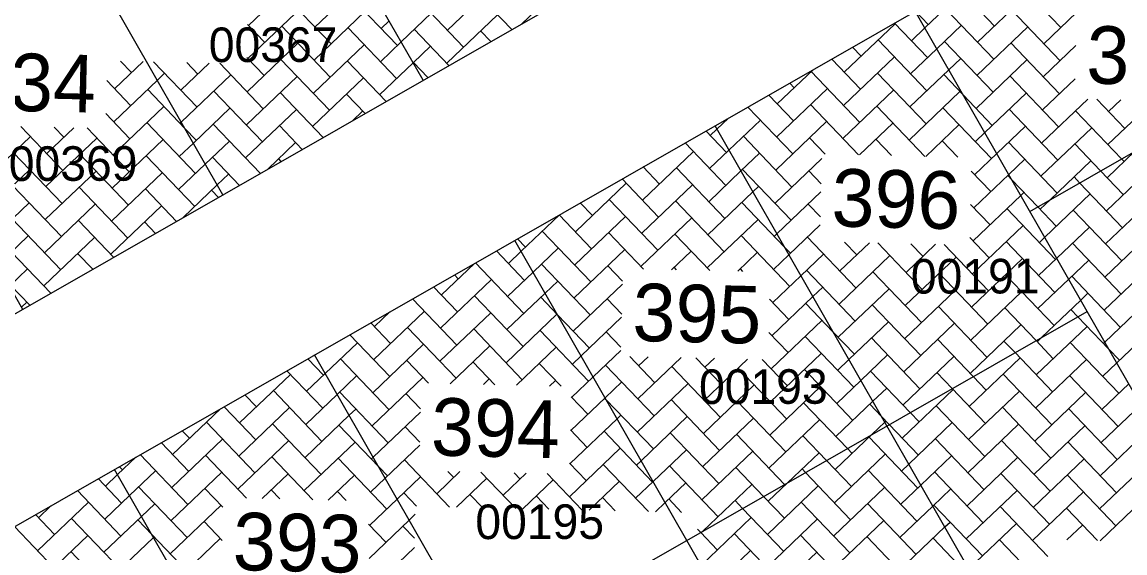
# Model space of a CAD drawing. Header units: metres. Extents: x 245225 to 248406, y 1633796 to 1637634.
# Drawn here: x 245762.9 to 245810.71, y 1636481.19 to 1636504.22 of the extents above; entities that cross this region are included whole.
import ezdxf
from ezdxf.enums import TextEntityAlignment as Align

# ---------------------------------------------------------------- set-up
doc = ezdxf.new("R2010")
doc.units = ezdxf.units.M
doc.header["$MEASUREMENT"] = 0
doc.layers.add('historique_numero_parcelle', color=7, linetype='Continuous')
doc.layers.add('LIMITES_PARCELLES', color=7, linetype='Continuous', lineweight=0, true_color=0xffffff)
doc.styles.add('Style-FANCY', font='FANCY.shx')
doc.styles.add('Style-WORKING', font='WORKING.shx')

# ---------------------------------------------------------------- blocks, each defined once
blk = doc.blocks.new('$U880_3_1')
at = {"color": 0, "linetype": 'Continuous', "lineweight": 0, "style": 'Style-WORKING'}
blk.add_text('397', height=0.2499, dxfattribs=at).set_placement((6351.8854, 5751.3629))
blk = doc.blocks.new('$U881_3_1')
at = {"color": 0, "linetype": 'Continuous', "lineweight": 0, "style": 'Style-WORKING'}
blk.add_text('396', height=0.2499, dxfattribs=at).set_placement((6350.7952, 5750.7179))
blk = doc.blocks.new('$U882_3_1')
at = {"color": 0, "linetype": 'Continuous', "lineweight": 0, "style": 'Style-WORKING'}
blk.add_text('395', height=0.2499, dxfattribs=at).set_placement((6349.944, 5750.2013))
blk = doc.blocks.new('$U883_3_1')
at = {"color": 0, "linetype": 'Continuous', "lineweight": 0, "style": 'Style-WORKING'}
blk.add_text('394', height=0.2499, dxfattribs=at).set_placement((6349.082, 5749.6848))
blk = doc.blocks.new('$U884_3_1')
at = {"color": 0, "linetype": 'Continuous', "lineweight": 0, "style": 'Style-WORKING'}
blk.add_text('393', height=0.2499, dxfattribs=at).set_placement((6348.2347, 5749.1682))
blk = doc.blocks.new('$U915_3_1')
at = {"color": 0, "linetype": 'Continuous', "lineweight": 0, "style": 'Style-WORKING'}
blk.add_text('334', height=0.2499, dxfattribs=at).set_placement((6347.0377, 5751.1373))

msp = doc.modelspace()

# ---------------------------------------------------------------- linework, layer by layer
at = {"layer": 'limites_parcelles', "color": 7, "linetype": 'Continuous', "lineweight": 0}
for p, q in [((245780.286054, 1636501.689999), (245765.381473, 1636527.726202)), ((245771.607002, 1636496.72248), (245756.703421, 1636522.758659)), ((245736.892747, 1636476.850357), (245810.661294, 1636519.078851)), ((245762.928927, 1636491.753938), (245748.024346, 1636517.79014)), ((245740.866772, 1636469.907515), (245814.635318, 1636512.13601)), ((245775.592733, 1636504.000101), (245777.771982, 1636506.081733)), ((245781.338225, 1636503.868472), (245783.542018, 1636505.973549)), ((245807.929697, 1636503.977454), (245805.82362, 1636506.181269)), ((245784.565282, 1636504.139631), (245786.415264, 1636505.907723)), ((245802.029809, 1636503.96258), (245803.652741, 1636505.512815)), ((245805.056451, 1636504.04328), (245803.445652, 1636505.729615)), ((245779.167323, 1636503.199019), (245777.062246, 1636505.402811)), ((245782.040569, 1636503.133193), (245779.934492, 1636505.337008)), ((245784.127441, 1636503.889594), (245782.807738, 1636505.271183)), ((245804.322194, 1636503.341913), (245806.525987, 1636505.44699)), ((245772.686574, 1636502.629303), (245774.730834, 1636504.581994)), ((245772.719487, 1636504.065926), (245773.294211, 1636504.614907)), ((245776.294077, 1636503.264844), (245775.043752, 1636504.574825)), ((245775.55982, 1636502.563478), (245777.763613, 1636504.668554)), ((245779.331968, 1636503.356289), (245780.636859, 1636504.602729)), ((245781.305313, 1636502.431849), (245783.509105, 1636504.536926)), ((245809.070019, 1636491.666107), (245801.617206, 1636504.683219)), ((245802.183205, 1636504.109105), (245801.628363, 1636504.689966)), ((245805.023538, 1636502.606656), (245802.918461, 1636504.810449)), ((245807.896784, 1636502.540831), (245805.790708, 1636504.744646)), ((245807.194441, 1636503.27611), (245808.612822, 1636504.629979)), ((245773.42183, 1636503.330647), (245772.677483, 1636504.1099)), ((245776.261164, 1636501.828221), (245774.15611, 1636504.033013)), ((245778.465979, 1636503.934275), (245778.811632, 1636504.264445)), ((245798.542789, 1636502.036941), (245800.747582, 1636504.141995)), ((245802.150292, 1636502.672482), (245800.720207, 1636504.169629)), ((245802.550145, 1636503.054424), (245803.619828, 1636504.076192)), ((245779.13441, 1636501.762396), (245777.029356, 1636503.967188)), ((245781.402996, 1636502.329585), (245779.901602, 1636503.901385)), ((245783.219285, 1636503.369258), (245782.774848, 1636503.835559)), ((245801.448948, 1636503.407738), (245802.029809, 1636503.96258)), ((245804.289282, 1636501.90529), (245806.493074, 1636504.010367)), ((245772.653661, 1636501.19268), (245774.857454, 1636503.297757)), ((245775.526907, 1636501.126854), (245777.7307, 1636503.231931)), ((245778.433066, 1636502.497652), (245779.331968, 1636503.356289)), ((245779.852304, 1636502.448133), (245780.603946, 1636503.166106)), ((245799.278046, 1636502.738285), (245798.903918, 1636503.129957)), ((245802.117379, 1636501.235859), (245800.012325, 1636503.440651)), ((245804.990625, 1636501.170033), (245802.885571, 1636503.374826)), ((245807.863871, 1636501.104208), (245805.757818, 1636503.309023)), ((245806.585748, 1636496.005144), (245819.603838, 1636503.456935)), ((245807.161528, 1636501.839487), (245808.579909, 1636503.193356)), ((245773.388918, 1636501.894024), (245772.64457, 1636502.673277)), ((245776.228251, 1636500.391598), (245774.123197, 1636502.59639)), ((245799.245133, 1636501.301662), (245797.995763, 1636502.60962)), ((245798.509877, 1636500.600318), (245800.714669, 1636502.705372)), ((245801.416036, 1636501.971115), (245802.550145, 1636503.054424)), ((245803.070481, 1636502.146268), (245803.586915, 1636502.639569)), ((245766.908169, 1636501.324309), (245768.142497, 1636502.503347)), ((245767.642425, 1636502.025675), (245767.164754, 1636502.525747)), ((245770.482759, 1636500.523227), (245768.601377, 1636502.492834)), ((245769.780415, 1636501.258506), (245771.015743, 1636502.437521)), ((245770.515671, 1636501.95985), (245770.038, 1636502.459921)), ((245773.356005, 1636500.457401), (245771.474623, 1636502.427008)), ((245778.677551, 1636500.769599), (245776.996443, 1636502.530565)), ((245778.400153, 1636501.061029), (245779.852304, 1636502.448133)), ((245780.494863, 1636501.810248), (245779.868689, 1636502.464762)), ((245795.63763, 1636500.666121), (245797.19, 1636502.148955)), ((245801.383123, 1636500.534492), (245803.070481, 1636502.146268)), ((245804.256369, 1636500.468667), (245806.460161, 1636502.573744)), ((245767.609513, 1636500.589052), (245766.566277, 1636501.682233)), ((245766.875256, 1636499.887685), (245768.763052, 1636501.690921)), ((245768.763052, 1636501.690921), (245769.079048, 1636501.992762)), ((245769.802725, 1636499.874632), (245771.952295, 1636501.926937)), ((245772.620748, 1636499.756057), (245774.824541, 1636501.861134)), ((245775.493994, 1636499.690231), (245777.697787, 1636501.795308)), ((245799.21222, 1636499.865039), (245797.106166, 1636502.069854)), ((245802.084466, 1636499.799236), (245799.979412, 1636502.004028)), ((245803.692713, 1636501.057731), (245802.852659, 1636501.938203)), ((245807.830959, 1636499.667585), (245805.724905, 1636501.8724)), ((245807.128615, 1636500.402864), (245808.547019, 1636501.757733)), ((245769.959475, 1636499.59997), (245768.344792, 1636501.291396)), ((245773.323115, 1636499.021778), (245771.217038, 1636501.225593)), ((245775.953106, 1636499.20959), (245774.090284, 1636501.159767)), ((245795.604717, 1636499.229498), (245797.80851, 1636501.334575)), ((245796.371887, 1636501.367487), (245796.178474, 1636501.569971)), ((245798.476964, 1636499.163695), (245800.681756, 1636501.268749)), ((245801.35021, 1636499.097869), (245803.554002, 1636501.202946)), ((245777.769418, 1636500.250262), (245776.96353, 1636501.093942)), ((245796.338974, 1636499.930864), (245795.270341, 1636501.050634)), ((245804.957713, 1636499.73341), (245803.692713, 1636501.057731)), ((245804.630467, 1636499.420824), (245806.427248, 1636501.137121)), ((245807.095702, 1636498.966241), (245809.097012, 1636500.877905)), ((245810.703205, 1636499.601782), (245809.493908, 1636500.868812)), ((245809.968948, 1636498.900415), (245811.970258, 1636500.812079)), ((245810.001861, 1636500.337038), (245810.533635, 1636500.844992)), ((245767.576623, 1636499.153429), (245766.533364, 1636500.24561)), ((245766.842343, 1636498.451062), (245769.046136, 1636500.556139)), ((245770.323061, 1636498.966476), (245771.919382, 1636500.490314)), ((245772.587836, 1636498.319434), (245774.791628, 1636500.424511)), ((245777.223116, 1636499.937693), (245777.664874, 1636500.358685)), ((245796.306084, 1636498.495241), (245794.362185, 1636500.530298)), ((245799.15391, 1636498.455004), (245797.073254, 1636500.633231)), ((245802.027156, 1636498.389179), (245799.9465, 1636500.567405)), ((245804.924823, 1636498.297787), (245802.819746, 1636500.50158)), ((245807.798069, 1636498.231961), (245805.691992, 1636500.435777)), ((245810.56091, 1636498.280695), (245808.565238, 1636500.369951)), ((245770.416956, 1636497.65098), (245768.311879, 1636499.854773)), ((245769.747502, 1636499.821883), (245769.802725, 1636499.874632)), ((245773.227662, 1636497.649604), (245771.184125, 1636499.78897)), ((245793.020879, 1636499.571767), (245793.518905, 1636500.047485)), ((245793.465728, 1636499.99669), (245793.454029, 1636500.009962)), ((245793.541215, 1636498.663611), (245794.902351, 1636499.963777)), ((245795.571805, 1636497.792875), (245797.775597, 1636499.897952)), ((245799.204896, 1636498.453836), (245800.648843, 1636499.832126)), ((245802.078142, 1636498.388011), (245803.52109, 1636499.766323)), ((245761.062938, 1636497.146091), (245763.267753, 1636499.252144)), ((245764.671464, 1636497.782609), (245762.851599, 1636499.68679)), ((245763.969097, 1636498.516888), (245765.138999, 1636499.634386)), ((245764.704376, 1636499.219232), (245764.288222, 1636499.653877)), ((245767.54371, 1636497.716806), (245765.724845, 1636499.620964)), ((245770.449869, 1636499.087603), (245769.959475, 1636499.59997)), ((245775.043974, 1636498.690276), (245774.057371, 1636499.723144)), ((245793.432838, 1636498.561067), (245792.544896, 1636499.490648)), ((245792.731471, 1636499.295323), (245793.020879, 1636499.571767)), ((245800.390944, 1636486.697587), (245792.939154, 1636499.715677)), ((245796.273171, 1636497.058618), (245794.168094, 1636499.262411)), ((245804.223456, 1636499.032044), (245804.630467, 1636499.420824)), ((245805.149804, 1636498.512691), (245806.394336, 1636499.700498)), ((245807.062789, 1636497.529618), (245809.267582, 1636499.634672)), ((245763.936184, 1636497.080265), (245766.14, 1636499.186342)), ((245766.80943, 1636497.014439), (245769.013246, 1636499.120516)), ((245769.714589, 1636498.38526), (245770.323061, 1636498.966476)), ((245770.842375, 1636498.057343), (245771.886492, 1636499.05469)), ((245773.552021, 1636497.836224), (245774.758738, 1636498.988888)), ((245793.399925, 1636497.124444), (245791.63674, 1636498.970312)), ((245797.718286, 1636498.487894), (245797.040341, 1636499.196608)), ((245800.590533, 1636498.422092), (245799.913587, 1636499.130782)), ((245803.463779, 1636498.356266), (245802.786833, 1636499.064957)), ((245807.765156, 1636496.795338), (245805.659079, 1636498.999154)), ((245809.652754, 1636497.760358), (245808.532325, 1636498.933328)), ((245764.638551, 1636496.345986), (245762.532474, 1636498.549801)), ((245767.510797, 1636496.280183), (245765.40572, 1636498.483975)), ((245770.384043, 1636496.214357), (245768.278966, 1636498.41815)), ((245772.319529, 1636497.130267), (245771.151213, 1636498.352347)), ((245789.7924, 1636496.487903), (245791.997215, 1636498.593957)), ((245792.698559, 1636497.8587), (245793.541215, 1636498.663611)), ((245794.060552, 1636497.755478), (245794.869461, 1636498.528154)), ((245795.538892, 1636496.356252), (245797.562722, 1636498.290406)), ((245804.190543, 1636497.595421), (245805.149804, 1636498.512691)), ((245809.936036, 1636497.463792), (245811.135594, 1636498.609618)), ((245761.030048, 1636495.710467), (245763.23484, 1636497.815521)), ((245769.681677, 1636496.948637), (245770.842375, 1636498.057343)), ((245774.135818, 1636498.16994), (245774.024459, 1636498.286521)), ((245790.527679, 1636497.190246), (245789.820451, 1636497.930639)), ((245789.825313, 1636497.924526), (245789.847811, 1636497.946016)), ((245793.367012, 1636495.687821), (245791.261936, 1636497.891613)), ((245796.240259, 1636495.621995), (245794.135182, 1636497.825788)), ((245805.67014, 1636497.604535), (245806.361446, 1636498.264874)), ((245807.464499, 1636496.508149), (245809.234692, 1636498.199049)), ((245809.903123, 1636496.027169), (245812.106938, 1636498.133246)), ((245810.670315, 1636498.166159), (245810.56091, 1636498.280695)), ((245763.903294, 1636495.644642), (245766.107087, 1636497.749719)), ((245766.77654, 1636495.578816), (245768.980333, 1636497.683893)), ((245771.362711, 1636497.149187), (245771.853579, 1636497.618067)), ((245790.494766, 1636495.753623), (245788.912295, 1636497.410303)), ((245792.665646, 1636496.422077), (245794.060552, 1636497.755478)), ((245797.537872, 1636497.20569), (245797.007428, 1636497.759985)), ((245804.89191, 1636496.861164), (245804.046949, 1636497.745749)), ((245804.15763, 1636496.158798), (245805.67014, 1636497.604535)), ((245805.794182, 1636497.386636), (245805.626166, 1636497.562531)), ((245806.927309, 1636496.200372), (245805.794182, 1636497.386636)), ((245808.744621, 1636497.241022), (245808.499412, 1636497.496705)), ((245810.637402, 1636496.729536), (245809.652754, 1636497.760358)), ((245764.605638, 1636494.909363), (245762.499561, 1636497.113178)), ((245767.477884, 1636494.84356), (245765.372807, 1636497.047352)), ((245769.594084, 1636495.570281), (245768.246053, 1636496.981527)), ((245769.881926, 1636495.734732), (245771.362711, 1636497.149187)), ((245771.411373, 1636496.609931), (245771.1183, 1636496.915724)), ((245786.887263, 1636495.118082), (245789.091056, 1636497.223159)), ((245789.75951, 1636495.05228), (245791.964302, 1636497.157334)), ((245794.580888, 1636496.847322), (245794.836548, 1636497.091531)), ((245810.604489, 1636495.292913), (245808.744621, 1636497.241022)), ((245761.314131, 1636494.575663), (245763.201928, 1636496.378898)), ((245790.461853, 1636494.317), (245788.355777, 1636496.520816)), ((245793.3341, 1636494.251198), (245791.229023, 1636496.45499)), ((245792.632756, 1636494.986454), (245794.580888, 1636496.847322)), ((245795.951438, 1636494.454304), (245794.102269, 1636496.389165)), ((245795.620538, 1636495.030034), (245797.529809, 1636496.853783)), ((245804.12474, 1636494.723174), (245806.190476, 1636496.696379)), ((245806.190476, 1636496.696379), (245806.328533, 1636496.828251)), ((245807.029877, 1636496.092995), (245807.464499, 1636496.508149)), ((245807.230126, 1636494.87909), (245809.201779, 1636496.762426)), ((245809.870233, 1636494.591546), (245812.074025, 1636496.696623)), ((245763.870382, 1636494.208019), (245766.074174, 1636496.313096)), ((245766.743628, 1636494.142193), (245768.94742, 1636496.24727)), ((245787.62152, 1636495.819449), (245787.095007, 1636496.370653)), ((245797.504959, 1636495.769067), (245796.974515, 1636496.323362)), ((245804.858997, 1636495.424541), (245804.014036, 1636496.309126)), ((245807.69933, 1636493.922092), (245805.593254, 1636496.125908)), ((245807.732243, 1636495.358715), (245806.927309, 1636496.200372)), ((245810.571577, 1636493.85629), (245808.4665, 1636496.060082)), ((245764.572725, 1636493.472739), (245762.466671, 1636495.677555)), ((245766.869639, 1636494.010272), (245765.339917, 1636495.611729)), ((245768.685928, 1636495.049945), (245768.213163, 1636495.545903)), ((245784.532285, 1636494.272799), (245786.177716, 1636495.844524)), ((245787.588607, 1636494.382826), (245786.186851, 1636495.850317)), ((245786.854351, 1636493.681459), (245789.058143, 1636495.786536)), ((245789.726597, 1636493.615657), (245791.931389, 1636495.720711)), ((245792.599843, 1636493.549831), (245794.803635, 1636495.654908)), ((245787.555694, 1636492.946203), (245785.45064, 1636495.150995)), ((245789.836002, 1636493.501121), (245788.322887, 1636495.085193)), ((245792.708249, 1636493.435318), (245791.196133, 1636495.019367)), ((245796.174433, 1636492.748749), (245794.069379, 1636494.953541)), ((245795.506002, 1636494.920628), (245795.620538, 1636495.030034)), ((245796.140874, 1636494.121878), (245797.496897, 1636495.41716)), ((245804.091828, 1636493.286551), (245806.29562, 1636495.391628)), ((245807.750462, 1636493.970934), (245809.168866, 1636495.325803)), ((245809.83732, 1636493.154923), (245812.041112, 1636495.26)), ((245761.833468, 1636493.66753), (245763.169015, 1636494.942275)), ((245763.837469, 1636492.771396), (245766.041261, 1636494.876473)), ((245791.712892, 1636481.730045), (245784.260079, 1636494.747158)), ((245784.715361, 1636494.448652), (245784.370562, 1636494.810644)), ((245799.047679, 1636492.682923), (245796.941625, 1636494.887738)), ((245798.345335, 1636493.418203), (245799.627705, 1636494.642153)), ((245799.080592, 1636494.119546), (245798.556986, 1636494.666683)), ((245801.919925, 1636492.617121), (245799.993609, 1636494.63377)), ((245801.218581, 1636493.352377), (245802.500951, 1636494.576327)), ((245801.952838, 1636494.053744), (245801.430232, 1636494.600857)), ((245804.793171, 1636492.551295), (245802.866855, 1636494.567944)), ((245804.826084, 1636493.987918), (245803.981123, 1636494.872503)), ((245807.666417, 1636492.485469), (245805.560364, 1636494.690284)), ((245806.996987, 1636494.657372), (245807.230126, 1636494.87909)), ((245810.538664, 1636492.419667), (245808.43361, 1636494.624459)), ((245764.144195, 1636492.450286), (245762.433758, 1636494.240932)), ((245765.960483, 1636493.489959), (245765.307005, 1636494.175106)), ((245784.682448, 1636493.012029), (245783.461406, 1636494.290331)), ((245783.981105, 1636493.747285), (245784.532285, 1636494.272799)), ((245785.051622, 1636493.364666), (245786.151984, 1636494.415739)), ((245786.821438, 1636492.244836), (245789.02523, 1636494.349913)), ((245791.049684, 1636493.473316), (245791.898476, 1636494.284088)), ((245793.92193, 1636493.407513), (245794.770723, 1636494.218285)), ((245795.473089, 1636493.484005), (245796.140874, 1636494.121878)), ((245796.207346, 1636494.185372), (245795.951438, 1636494.454304)), ((245796.66121, 1636493.213722), (245797.643969, 1636494.152459)), ((245798.312423, 1636491.98158), (245800.517215, 1636494.086634)), ((245801.185669, 1636491.915754), (245803.389461, 1636494.020831)), ((245781.074946, 1636492.376488), (245782.506621, 1636493.743055)), ((245784.649536, 1636491.575406), (245782.55325, 1636493.769994)), ((245787.522782, 1636491.50958), (245785.417728, 1636493.714372)), ((245788.92687, 1636492.981807), (245788.289974, 1636493.648569)), ((245791.271626, 1636493.468231), (245791.16322, 1636493.582744)), ((245794.144872, 1636493.402405), (245794.036466, 1636493.516918)), ((245804.058915, 1636491.849928), (245806.262707, 1636493.955005)), ((245806.964074, 1636493.220749), (245807.750462, 1636493.970934)), ((245808.269799, 1636493.062801), (245809.135953, 1636493.88918)), ((245809.804407, 1636491.7183), (245812.0082, 1636493.823377)), ((245762.353781, 1636492.758374), (245763.136102, 1636493.505652)), ((245781.042033, 1636490.939865), (245783.245825, 1636493.044942)), ((245781.810202, 1636493.077831), (245781.645117, 1636493.250658)), ((245783.948192, 1636492.310662), (245785.051622, 1636493.364666)), ((245795.440176, 1636492.047382), (245796.66121, 1636493.213722)), ((245799.014766, 1636491.2463), (245796.908712, 1636493.451115)), ((245801.887012, 1636491.180498), (245799.781958, 1636493.38529)), ((245804.760259, 1636491.114672), (245802.655205, 1636493.319464)), ((245807.633505, 1636491.048846), (245805.527451, 1636493.253661)), ((245806.931161, 1636491.784126), (245808.269799, 1636493.062801)), ((245810.505751, 1636490.983044), (245808.400697, 1636493.187836)), ((245763.236039, 1636491.92995), (245762.400846, 1636492.804309)), ((245781.777289, 1636491.641208), (245780.736961, 1636492.730322)), ((245785.571958, 1636492.45651), (245786.119071, 1636492.979116)), ((245786.788525, 1636490.808213), (245788.9238, 1636492.847842)), ((245797.180547, 1636492.305589), (245797.611056, 1636492.715836)), ((245798.27951, 1636490.544957), (245800.484302, 1636492.650011)), ((245801.152756, 1636490.479131), (245803.356548, 1636492.584208)), ((245781.744399, 1636490.205585), (245779.828828, 1636492.210985)), ((245784.616646, 1636490.139782), (245782.511569, 1636492.343575)), ((245783.915279, 1636490.874039), (245785.571958, 1636492.45651)), ((245786.107672, 1636491.520994), (245785.384815, 1636492.277749)), ((245788.893957, 1636491.545184), (245788.257061, 1636492.211946)), ((245796.14152, 1636491.312126), (245795.304373, 1636492.18853)), ((245795.407263, 1636490.610759), (245797.180547, 1636492.305589)), ((245804.026002, 1636490.413305), (245806.229794, 1636492.518382)), ((245807.095618, 1636490.536031), (245808.790135, 1636492.154645)), ((245808.790135, 1636492.154645), (245809.10304, 1636492.452557)), ((245809.829785, 1636490.337356), (245811.975287, 1636492.386754)), ((245748.319562, 1636456.889403), (245809.070019, 1636491.666107)), ((245762.873118, 1636491.850241), (245763.103189, 1636492.069029)), ((245778.136874, 1636489.569044), (245780.340666, 1636491.674121)), ((245778.169786, 1636491.005667), (245778.835549, 1636491.642586)), ((245781.00912, 1636489.503242), (245783.212912, 1636491.608318)), ((245798.051907, 1636490.783232), (245796.8758, 1636492.014492)), ((245801.854123, 1636489.744874), (245799.749046, 1636491.948667)), ((245804.727369, 1636489.679049), (245802.622292, 1636491.882841)), ((245806.85236, 1636490.396566), (245805.494538, 1636491.817038)), ((245808.668649, 1636491.436239), (245808.367784, 1636491.751213)), ((245821.408558, 1636470.110852), (245809.070019, 1636491.666107)), ((245778.871153, 1636490.271411), (245778.011517, 1636491.170336)), ((245783.882366, 1636489.437416), (245786.086159, 1636491.542493)), ((245787.489892, 1636490.073957), (245786.107672, 1636491.520994)), ((245787.131944, 1636489.731065), (245788.890911, 1636491.412219)), ((245795.374351, 1636489.174136), (245797.578143, 1636491.279213)), ((245798.740533, 1636489.580144), (245800.451389, 1636491.213388)), ((245801.119843, 1636489.042508), (245803.323635, 1636491.147585)), ((245809.997143, 1636490.045447), (245808.668649, 1636491.436239)), ((245778.83824, 1636488.834788), (245777.103383, 1636490.650999)), ((245781.711486, 1636488.768962), (245779.60541, 1636490.972777)), ((245784.583733, 1636488.703159), (245782.478656, 1636490.906952)), ((245787.456979, 1636488.637334), (245785.351902, 1636490.841126)), ((245788.861044, 1636490.108561), (245788.224148, 1636490.775323)), ((245796.10863, 1636489.876503), (245795.271461, 1636490.751907)), ((245798.981876, 1636489.810677), (245798.051907, 1636490.783232)), ((245803.993089, 1636488.976682), (245806.196882, 1636491.081759)), ((245806.865335, 1636488.910879), (245809.070128, 1636491.015933)), ((245810.350121, 1636489.4292), (245811.942374, 1636490.950131)), ((245776.042692, 1636488.973853), (245777.43453, 1636490.304324)), ((245778.103961, 1636488.132421), (245780.307776, 1636490.238498)), ((245781.457871, 1636488.526707), (245783.180023, 1636490.172695)), ((245798.948963, 1636488.374054), (245796.842887, 1636490.577869)), ((245801.82121, 1636488.308251), (245799.716133, 1636490.512044)), ((245804.126915, 1636488.83658), (245802.589379, 1636490.446218)), ((245805.943204, 1636489.876253), (245805.461625, 1636490.380415)), ((245807.600615, 1636489.613223), (245806.85236, 1636490.396566)), ((245806.898248, 1636490.347503), (245807.095618, 1636490.536031)), ((245810.439948, 1636488.110797), (245808.334871, 1636490.31459)), ((245809.771494, 1636490.281677), (245809.829785, 1636490.337356)), ((245783.033817, 1636476.761526), (245775.582026, 1636489.779615)), ((245784.330118, 1636488.460905), (245786.053269, 1636490.10687)), ((245786.755612, 1636489.37159), (245787.131944, 1636489.731065)), ((245787.651281, 1636488.822932), (245788.857998, 1636489.975596)), ((245790.330225, 1636488.571508), (245789.238102, 1636489.713822)), ((245789.627858, 1636489.305788), (245790.035892, 1636489.695544)), ((245795.341438, 1636487.737513), (245797.545253, 1636489.84359)), ((245799.260869, 1636488.671988), (245800.418499, 1636489.777764)), ((245801.08693, 1636487.605885), (245803.290746, 1636489.711961)), ((245807.567702, 1636488.1766), (245805.943204, 1636489.876253)), ((245810.472861, 1636489.54742), (245809.997143, 1636490.045447)), ((245775.964994, 1636488.900613), (245775.287072, 1636489.610327)), ((245778.805328, 1636487.398165), (245776.700251, 1636489.601957)), ((245780.517118, 1636488.54826), (245779.572497, 1636489.536154)), ((245783.389365, 1636488.482457), (245782.445743, 1636489.470329)), ((245786.262611, 1636488.416631), (245785.318989, 1636489.404503)), ((245790.297312, 1636487.134885), (245788.191235, 1636489.3387)), ((245789.594946, 1636487.869165), (245791.472515, 1636489.662631)), ((245793.169558, 1636487.069082), (245791.064482, 1636489.272875)), ((245793.202471, 1636488.505705), (245792.111348, 1636489.647996)), ((245792.468192, 1636487.803339), (245794.345762, 1636489.596806)), ((245792.501105, 1636489.239962), (245792.909139, 1636489.629719)), ((245796.042804, 1636487.003257), (245793.937728, 1636489.207049)), ((245796.075717, 1636488.43988), (245794.984594, 1636489.58217)), ((245798.246597, 1636489.108334), (245798.740533, 1636489.580144)), ((245803.960176, 1636487.540059), (245806.163992, 1636489.646136)), ((245806.832423, 1636487.474256), (245809.037238, 1636489.58031)), ((245809.738582, 1636488.845054), (245810.350121, 1636489.4292)), ((245772.324556, 1636486.82745), (245774.528371, 1636488.933526)), ((245775.932081, 1636487.46399), (245774.378939, 1636489.09099)), ((245775.230715, 1636488.198247), (245776.042692, 1636488.973853)), ((245776.563028, 1636488.065697), (245777.401617, 1636488.867701)), ((245778.071048, 1636486.695798), (245780.274863, 1636488.801875)), ((245782.894494, 1636488.493794), (245783.14711, 1636488.736072)), ((245786.722699, 1636487.934967), (245787.651281, 1636488.822932)), ((245798.916051, 1636486.937431), (245796.809974, 1636489.141246)), ((245801.401471, 1636487.276594), (245799.68322, 1636489.075421)), ((245803.218759, 1636488.316244), (245802.556466, 1636489.009595)), ((245804.694456, 1636488.242426), (245804.126915, 1636488.83658)), ((245807.534789, 1636486.739977), (245805.428712, 1636488.943792)), ((245810.407035, 1636486.674174), (245808.301958, 1636488.877967)), ((245785.766741, 1636488.427992), (245786.020356, 1636488.670246)), ((245788.171617, 1636487.914776), (245788.893602, 1636488.604421)), ((245789.562033, 1636486.432541), (245791.766848, 1636488.538595)), ((245792.435279, 1636486.366716), (245794.639094, 1636488.472792)), ((245795.308525, 1636486.30089), (245797.51234, 1636488.406967)), ((245798.213684, 1636487.67171), (245799.260869, 1636488.671988)), ((245799.781205, 1636487.763832), (245800.385586, 1636488.341141)), ((245801.054017, 1636486.169262), (245803.257833, 1636488.275338)), ((245804.661543, 1636486.805803), (245803.218759, 1636488.316244)), ((245809.705669, 1636487.408431), (245810.869458, 1636488.521067)), ((245773.059835, 1636487.529793), (245772.561627, 1636488.05034)), ((245775.899169, 1636486.027367), (245773.794092, 1636488.23116)), ((245775.197802, 1636486.761624), (245776.563028, 1636488.065697)), ((245778.772415, 1636485.961542), (245776.667338, 1636488.165334)), ((245780.17748, 1636487.432746), (245779.539584, 1636488.099531)), ((245786.689787, 1636486.498344), (245788.171617, 1636487.914776)), ((245787.424066, 1636487.200711), (245786.700232, 1636487.958488)), ((245788.209141, 1636487.8499), (245788.158323, 1636487.902077)), ((245790.264399, 1636485.698262), (245788.209141, 1636487.8499)), ((245793.136646, 1636485.632459), (245791.031569, 1636487.836252)), ((245803.927263, 1636486.103436), (245806.131079, 1636488.209513)), ((245806.79951, 1636486.037633), (245809.004325, 1636488.143687)), ((245769.41842, 1636485.457652), (245771.494359, 1636487.439625)), ((245773.026922, 1636486.09317), (245771.653494, 1636487.531004)), ((245772.291666, 1636485.391826), (245774.495458, 1636487.496903)), ((245777.082365, 1636487.157564), (245777.368705, 1636487.431077)), ((245778.123037, 1636485.341252), (245780.174456, 1636487.300781)), ((245796.009892, 1636485.566634), (245793.904815, 1636487.770426)), ((245798.677026, 1636485.716585), (245796.777061, 1636487.704623)), ((245798.180771, 1636486.235087), (245799.781205, 1636487.763832)), ((245800.153377, 1636487.112137), (245799.650307, 1636487.638798)), ((245804.62863, 1636485.36918), (245802.523553, 1636487.572972)), ((245807.501876, 1636485.303354), (245805.3958, 1636487.507169)), ((245810.374123, 1636485.237551), (245808.269046, 1636487.441344)), ((245809.672756, 1636485.971808), (245811.389794, 1636487.612912)), ((245772.994009, 1636484.656547), (245770.887933, 1636486.860362)), ((245775.164912, 1636485.326001), (245777.082365, 1636487.157564)), ((245786.656897, 1636485.062721), (245788.691953, 1636487.00662)), ((245788.691953, 1636487.00662), (245788.860689, 1636487.167798)), ((245789.731603, 1636485.189332), (245791.733935, 1636487.101972)), ((245792.402389, 1636484.931093), (245794.606181, 1636487.036169)), ((245795.275635, 1636484.865267), (245797.479428, 1636486.970344)), ((245799.754428, 1636486.33307), (245800.300542, 1636486.855699)), ((245800.493315, 1636486.756258), (245800.153377, 1636487.112137)), ((245800.300542, 1636486.855699), (245800.352674, 1636486.904518)), ((245801.341191, 1636485.038388), (245803.22492, 1636486.838715)), ((245801.788297, 1636486.871628), (245801.401471, 1636487.276594)), ((245770.153676, 1636486.158996), (245769.837182, 1636486.490332)), ((245775.866256, 1636484.590744), (245773.761179, 1636486.794537)), ((245778.365375, 1636484.91659), (245776.634425, 1636486.728711)), ((245780.144567, 1636485.996123), (245779.506671, 1636486.662908)), ((245787.391153, 1636485.764088), (245786.667319, 1636486.521865)), ((245790.231486, 1636484.261639), (245788.12541, 1636486.465454)), ((245793.103733, 1636484.195836), (245790.998656, 1636486.399629)), ((245812.263048, 1636465.95823), (245800.390944, 1636486.697587)), ((245801.755384, 1636485.435005), (245800.493315, 1636486.756258)), ((245803.894374, 1636484.667813), (245806.098166, 1636486.77289)), ((245806.76662, 1636484.60201), (245808.971412, 1636486.707064)), ((245809.639866, 1636484.536184), (245811.843658, 1636486.641261)), ((245770.120763, 1636484.722373), (245768.928049, 1636485.971018)), ((245769.385507, 1636484.021029), (245771.590299, 1636486.126083)), ((245772.258753, 1636483.955203), (245774.462546, 1636486.06028)), ((245775.131999, 1636483.889378), (245777.335792, 1636485.994454)), ((245778.642351, 1636484.432119), (245780.141543, 1636485.864158)), ((245795.951581, 1636484.156599), (245793.871902, 1636486.333803)), ((245797.76887, 1636485.196249), (245796.744148, 1636486.268)), ((245798.147881, 1636484.799464), (245799.754428, 1636486.33307)), ((245801.722471, 1636483.998382), (245799.617394, 1636486.202175)), ((245804.595717, 1636483.932557), (245802.49064, 1636486.136349)), ((245807.468963, 1636483.866731), (245805.362887, 1636486.070546)), ((245810.34121, 1636483.800928), (245808.236133, 1636486.004721)), ((245770.087851, 1636483.28575), (245768.019893, 1636485.450682)), ((245772.634834, 1636483.561486), (245770.855043, 1636485.424739)), ((245786.623984, 1636483.626098), (245788.827776, 1636485.731175)), ((245790.251939, 1636484.281176), (245791.701022, 1636485.665349)), ((245792.369476, 1636483.494469), (245794.573269, 1636485.599546)), ((245796.083334, 1636484.231601), (245797.446515, 1636485.533721)), ((245798.114969, 1636483.362841), (245800.319761, 1636485.467895)), ((245798.883138, 1636485.500808), (245798.677026, 1636485.716585)), ((245801.860528, 1636484.130255), (245803.192007, 1636485.402092)), ((245767.033785, 1636484.58404), (245767.823265, 1636485.338156)), ((245767.247517, 1636484.788198), (245767.111737, 1636484.930345)), ((245775.507081, 1636483.495683), (245773.728289, 1636485.358913)), ((245778.706589, 1636483.088296), (245776.601535, 1636485.293088)), ((245778.038158, 1636485.260175), (245778.123037, 1636485.341252)), ((245778.739502, 1636484.524919), (245778.365375, 1636484.91659)), ((245781.431356, 1636483.177911), (245779.473781, 1636485.227285)), ((245787.35824, 1636484.327465), (245786.634407, 1636485.085242)), ((245790.050095, 1636482.980457), (245788.09252, 1636485.029831)), ((245789.529143, 1636484.996918), (245789.731603, 1636485.189332)), ((245793.07082, 1636482.759213), (245790.965766, 1636484.964005)), ((245798.850225, 1636484.064185), (245797.76887, 1636485.196249)), ((245801.021127, 1636484.733638), (245801.341191, 1636485.038388)), ((245803.861461, 1636483.23119), (245806.065253, 1636485.336267)), ((245806.733707, 1636483.165387), (245808.938499, 1636485.270441)), ((245809.606953, 1636483.099561), (245811.810746, 1636485.204638)), ((245766.513261, 1636484.086832), (245767.033785, 1636484.58404)), ((245774.354742, 1636471.793007), (245766.902951, 1636484.811096)), ((245767.553099, 1636483.674907), (245768.68414, 1636484.755285)), ((245769.352594, 1636482.584406), (245771.557386, 1636484.68946)), ((245773.301659, 1636483.546209), (245774.429633, 1636484.623657)), ((245776.174905, 1636483.480384), (245777.302879, 1636484.557831)), ((245778.005245, 1636483.823552), (245778.642351, 1636484.432119)), ((245779.162687, 1636483.523963), (245780.176125, 1636484.492006)), ((245780.877492, 1636483.757749), (245781.88068, 1636484.715023)), ((245781.612748, 1636484.459093), (245781.355818, 1636484.727048)), ((245781.734277, 1636483.170972), (245783.048371, 1636484.426203)), ((245784.304602, 1636483.112086), (245782.792441, 1636484.694135)), ((245783.750738, 1636483.691924), (245784.752926, 1636484.649221)), ((245784.484994, 1636484.39329), (245784.229064, 1636484.661222)), ((245787.176849, 1636483.046283), (245785.665687, 1636484.628309)), ((245795.043425, 1636483.636263), (245793.839012, 1636484.89818)), ((245796.860737, 1636484.676913), (245796.711258, 1636484.832377)), ((245798.817312, 1636482.627562), (245796.860737, 1636484.676913)), ((245801.689558, 1636482.561759), (245799.584504, 1636484.766551)), ((245804.562805, 1636482.495933), (245802.457751, 1636484.700726)), ((245807.436051, 1636482.430108), (245805.329997, 1636484.634923)), ((245810.308297, 1636482.364305), (245808.203243, 1636484.569097)), ((245767.214605, 1636483.351575), (245766.203604, 1636484.411009)), ((245770.054961, 1636481.850126), (245767.949884, 1636484.053919)), ((245771.603597, 1636483.170003), (245770.82213, 1636483.988116)), ((245784.607523, 1636483.105146), (245785.921617, 1636484.360377)), ((245787.480769, 1636483.03932), (245788.794863, 1636484.294552)), ((245789.49623, 1636483.560295), (245790.251939, 1636484.281176)), ((245790.771276, 1636483.373043), (245791.668109, 1636484.228726)), ((245792.412239, 1636482.130132), (245794.540356, 1636484.162923)), ((245795.209809, 1636481.992021), (245797.413602, 1636484.097098)), ((245795.242722, 1636483.428644), (245796.083334, 1636484.231601)), ((245795.976979, 1636484.130011), (245795.951581, 1636484.156599)), ((245798.082056, 1636481.926218), (245800.286848, 1636484.031272)), ((245800.988215, 1636483.297015), (245801.860528, 1636484.130255)), ((245802.380864, 1636483.222099), (245803.159094, 1636483.965469)), ((245767.181715, 1636481.915952), (245765.295448, 1636483.890673)), ((245766.480348, 1636482.650209), (245767.553099, 1636483.674907)), ((245774.070457, 1636483.528596), (245773.695376, 1636483.92229)), ((245776.943704, 1636483.462771), (245776.568622, 1636483.856465)), ((245777.972332, 1636482.386929), (245779.162687, 1636483.523963)), ((245779.994733, 1636483.210824), (245779.440869, 1636483.790662)), ((245782.867979, 1636483.144999), (245782.314115, 1636483.724836)), ((245785.740226, 1636483.079196), (245785.187361, 1636483.659011)), ((245788.613472, 1636483.01337), (245788.059607, 1636483.593208)), ((245791.486718, 1636482.947545), (245790.932853, 1636483.527382)), ((245795.944066, 1636482.693387), (245795.043425, 1636483.636263)), ((245803.828548, 1636481.794567), (245806.03234, 1636483.899644)), ((245806.700794, 1636481.728764), (245808.905586, 1636483.833818)), ((245809.631308, 1636481.717641), (245811.777833, 1636483.768015)), ((245763.574189, 1636481.279411), (245765.777981, 1636483.384488)), ((245763.607102, 1636482.716034), (245764.15217, 1636483.236687)), ((245768.073435, 1636482.766751), (245768.651228, 1636483.318662)), ((245769.319681, 1636481.147783), (245771.524474, 1636483.252837)), ((245790.353015, 1636482.973518), (245790.771276, 1636483.373043)), ((245794.135292, 1636483.116926), (245793.806099, 1636483.461557)), ((245795.911176, 1636481.257764), (245794.135292, 1636483.116926)), ((245798.784422, 1636481.191939), (245796.678346, 1636483.395754)), ((245801.656669, 1636481.126136), (245799.551592, 1636483.329928)), ((245800.955302, 1636481.860392), (245802.380864, 1636483.222099)), ((245804.529915, 1636481.06031), (245802.424838, 1636483.264103)), ((245807.363088, 1636481.035413), (245805.297084, 1636483.1983)), ((245809.519338, 1636481.720206), (245808.17033, 1636483.132474)), ((245764.309468, 1636481.981755), (245763.47816, 1636482.851023)), ((245767.148802, 1636480.479329), (245765.043725, 1636482.683121)), ((245766.447435, 1636481.213585), (245768.073435, 1636482.766751)), ((245768.521608, 1636481.983281), (245767.916971, 1636482.617296)), ((245771.570684, 1636481.73338), (245770.789217, 1636482.551493)), ((245777.93942, 1636480.950306), (245779.682024, 1636482.61583)), ((245779.682024, 1636482.61583), (245779.940752, 1636482.862969)), ((245792.331262, 1636480.647598), (245794.507443, 1636482.7263)), ((245795.176897, 1636480.555398), (245797.380689, 1636482.660475)), ((245798.049143, 1636480.489595), (245800.253935, 1636482.594649)), ((245802.9012, 1636482.313943), (245803.126181, 1636482.528846)), ((245764.276555, 1636480.545132), (245762.570004, 1636482.330687)), ((245778.673699, 1636481.652672), (245777.92056, 1636482.441129)), ((245779.916886, 1636481.821243), (245779.407956, 1636482.354039)), ((245792.31898, 1636482.076254), (245792.177339, 1636482.224537)), ((245793.03793, 1636481.32359), (245792.31898, 1636482.076254)), ((245792.336563, 1636482.057846), (245792.412239, 1636482.130132)), ((245800.922389, 1636480.423769), (245802.9012, 1636482.313943)), ((245803.94085, 1636480.496654), (245805.999428, 1636482.463021)), ((245808.194685, 1636481.750554), (245808.872674, 1636482.397195)), ((245763.541276, 1636479.842788), (245765.745092, 1636481.948865)), ((245766.414522, 1636479.776962), (245768.593771, 1636481.858595)), ((245770.022048, 1636480.413503), (245768.521608, 1636481.983281)), ((245768.593771, 1636481.858595), (245768.618338, 1636481.883039)), ((245769.633444, 1636480.042306), (245771.491584, 1636481.817213)), ((245803.117537, 1636461.805608), (245791.712892, 1636481.730045)), ((245795.878263, 1636479.821141), (245793.773186, 1636482.024934)), ((245798.751509, 1636479.755316), (245796.645433, 1636481.959131)), ((245801.623756, 1636479.689513), (245799.518679, 1636481.893305)), ((245804.356338, 1636479.770948), (245802.391925, 1636481.82748)), ((245807.330175, 1636479.59879), (245805.264171, 1636481.761677)), ((245767.115889, 1636479.042706), (245765.010812, 1636481.246498)), ((245777.906507, 1636479.513683), (245779.907839, 1636481.426346)), ((245792.851598, 1636479.739442), (245794.474553, 1636481.290677)), ((245795.143984, 1636479.118775), (245797.347799, 1636481.224851))]:
    msp.add_line(p, q, dxfattribs=at)

# ---------------------------------------------------------------- block references
at = {"layer": 'limites_parcelles', "color": 7, "linetype": 'Continuous', "lineweight": 0, "xscale": 10, "yscale": 10, "zscale": 10, "rotation": 358.687592}
for name in ['$U880_3_1', '$U880_3_1', '$U880_3_1', '$U880_3_1', '$U880_3_1', '$U880_3_1', '$U915_3_1', '$U915_3_1', '$U915_3_1', '$U915_3_1', '$U915_3_1', '$U915_3_1', '$U881_3_1', '$U881_3_1', '$U881_3_1', '$U881_3_1', '$U881_3_1', '$U881_3_1', '$U882_3_1', '$U882_3_1', '$U882_3_1', '$U882_3_1', '$U882_3_1', '$U882_3_1', '$U883_3_1', '$U883_3_1', '$U883_3_1', '$U883_3_1', '$U883_3_1', '$U883_3_1', '$U884_3_1', '$U884_3_1', '$U884_3_1', '$U884_3_1', '$U884_3_1', '$U884_3_1']:
    msp.add_blockref(name, (180989.543124, 1580457.839142), dxfattribs=at)

# ---------------------------------------------------------------- texts
at = {"layer": 'historique_numero_parcelle', "color": 92, "linetype": 'Continuous', "lineweight": 0, "style": 'Style-FANCY'}
for s, p in [('00367', (245773.782631, 1636503.235101)), ('00369', (245765.110857, 1636498.079102)), ('00191', (245804.215785, 1636493.192062)), ('00193', (245795.03282, 1636488.403134)), ('00195', (245785.337202, 1636482.541963))]:
    msp.add_text(s, height=1.499994, rotation=0.1323, dxfattribs=at).set_placement(p, align=Align.MIDDLE_CENTER)

doc.saveas('drawing.dxf')
